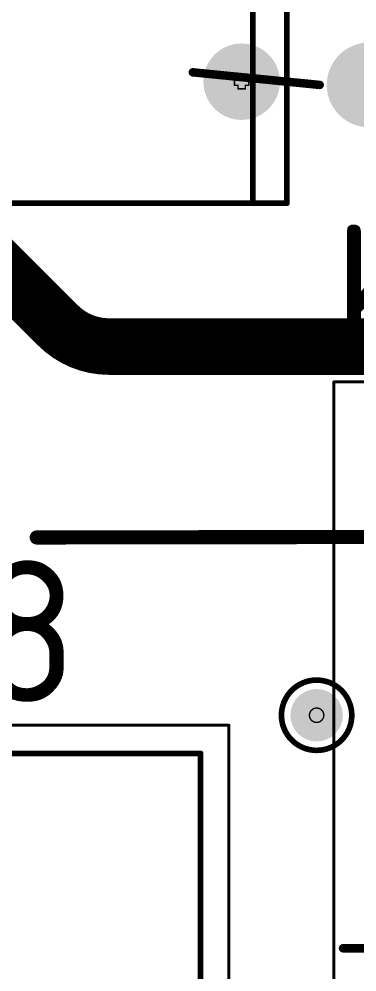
# Model space of a CAD drawing. Header units: millimetres. Extents: x 3219 to 51106, y -14166 to 2063.
# Drawn here: x 5550.1 to 5562.05, y 1917.75 to 1951.44 of the extents above; entities that cross this region are included whole.
import ezdxf

# ---------------------------------------------------------------- set-up
doc = ezdxf.new("R2010")
doc.units = ezdxf.units.MM
doc.layers.get('0').update_dxf_attribs({"lineweight": 53})
for name, color, linetype in [('Bottom Layer', 5, 'Continuous'), ('Bottom Solder', 6, 'Continuous'), ('Drill Drawing', 1, 'Continuous'), ('Mechanical 15', 56, 'Continuous'), ('Multi-Layer', 9, 'Continuous'), ('Top 3D Body', 76, 'Continuous'), ('Top Layer', 1, 'Continuous'), ('Top Overlay', 2, 'Continuous'), ('Top Solder', 216, 'Continuous')]:
    doc.layers.add(name, color=color, linetype=linetype)
doc.styles.add('GOST type B', font='GOST_B.TTF', dxfattribs={"height": 3.5})

# ---------------------------------------------------------------- blocks, each defined once
blk = doc.blocks.new('DAR71210TU_14')
at = {"layer": 'Mechanical 15'}
for points in [[(-5.6, -8.9, 0.1, 0.1, 0), (-5.6, 8.9, 0.1, 0.1, 0)], [(-5.6, -8.9, 0.1, 0.1, 0), (56.4, -8.9, 0.1, 0.1, 0)]]:
    blk.add_lwpolyline(points, format="xyseb", dxfattribs=at)
blk.add_lwpolyline([(-5.625, -8.9, 0.05, 0.05, 1), (-5.575, -8.9, 0.05, 0.05, 1)], format="xyseb", close=True, dxfattribs=at)
blk.add_lwpolyline([(-5.625, -8.9, 0.05, 0.05, 1), (-5.575, -8.9, 0.05, 0.05, 1)], format="xyseb", close=True, dxfattribs=at)
blk = doc.blocks.new('_______301421_021_21')
at = {"layer": 'Bottom Layer'}
h = blk.add_hatch(color=5, dxfattribs=at)
edge = h.paths.add_edge_path()
edge.add_arc((0, 0), 1.5, 0, 360)
at = {"layer": 'Multi-Layer'}
h = blk.add_hatch(color=9, dxfattribs=at)
edge = h.paths.add_edge_path()
edge.add_arc((0, 0), 1.5, 0, 360)
at = {"layer": 'Top Layer'}
h = blk.add_hatch(color=1, dxfattribs=at)
edge = h.paths.add_edge_path()
edge.add_arc((0, 0), 1.5, 0, 360)
blk = doc.blocks.new('R1_32_1__140_0210__62')
at = {"layer": 'Bottom Layer'}
h = blk.add_hatch(color=5, dxfattribs=at)
edge = h.paths.add_edge_path()
edge.add_arc((16.25, 0), 1.25, 0, 360)
at = {"layer": 'Bottom Solder'}
h = blk.add_hatch(color=6, dxfattribs=at)
edge = h.paths.add_edge_path()
edge.add_arc((16.25, 0), 1.352, 0, 360)
at = {"layer": 'Multi-Layer'}
h = blk.add_hatch(color=9, dxfattribs=at)
edge = h.paths.add_edge_path()
edge.add_arc((16.25, 0), 1.25, 0, 360)
at = {"layer": 'Top Layer'}
h = blk.add_hatch(color=1, dxfattribs=at)
edge = h.paths.add_edge_path()
edge.add_arc((16.25, 0), 1.25, 0, 360)
at = {"layer": 'Top Solder'}
h = blk.add_hatch(color=216, dxfattribs=at)
edge = h.paths.add_edge_path()
edge.add_arc((16.25, 0), 1.352, 0, 360)
at = {"layer": 'Top 3D Body'}
for points in [[(16.649, -4.295, 0.2, 0.2, 0), (16.649, 4.296, 0.2, 0.2, 0)], [(-16.649, -4.295, 0.2, 0.2, 0), (16.649, -4.295, 0.2, 0.2, 0)]]:
    blk.add_lwpolyline(points, format="xyseb", dxfattribs=at)
blk.add_lwpolyline([(16.599, -4.295, 0.1, 0.1, 1), (16.699, -4.295, 0.1, 0.1, 1)], format="xyseb", close=True, dxfattribs=at)
blk.add_lwpolyline([(16.599, -4.295, 0.1, 0.1, 1), (16.699, -4.295, 0.1, 0.1, 1)], format="xyseb", close=True, dxfattribs=at)
at = {"layer": 'Top Overlay'}
for points in [[(17.85, 4.296, 0.2, 0.2, 0), (17.85, -4.295, 0.2, 0.2, 0)], [(-17.85, -4.295, 0.2, 0.2, 0), (17.85, -4.295, 0.2, 0.2, 0)]]:
    blk.add_lwpolyline(points, format="xyseb", dxfattribs=at)
blk.add_lwpolyline([(17.8, -4.295, 0.1, 0.1, 1), (17.9, -4.295, 0.1, 0.1, 1)], format="xyseb", close=True, dxfattribs=at)
blk.add_lwpolyline([(17.8, -4.295, 0.1, 0.1, 1), (17.9, -4.295, 0.1, 0.1, 1)], format="xyseb", close=True, dxfattribs=at)
blk = doc.blocks.new('DAR71210TU_78')
at = {"layer": 'Mechanical 15'}
for points in [[(56.4, 8.9, 0.1, 0.1, 0), (56.4, -8.9, 0.1, 0.1, 0)], [(-5.6, -8.9, 0.1, 0.1, 0), (56.4, -8.9, 0.1, 0.1, 0)]]:
    blk.add_lwpolyline(points, format="xyseb", dxfattribs=at)
blk.add_lwpolyline([(56.375, -8.9, 0.05, 0.05, 1), (56.425, -8.9, 0.05, 0.05, 1)], format="xyseb", close=True, dxfattribs=at)
blk.add_lwpolyline([(56.375, -8.9, 0.05, 0.05, 1), (56.425, -8.9, 0.05, 0.05, 1)], format="xyseb", close=True, dxfattribs=at)
at = {"layer": 'Top 3D Body'}
for points in [[(55.4, 7.9, 0.1, 0.1, 0), (55.4, -7.9, 0.1, 0.1, 0)], [(-4.6, -7.9, 0.1, 0.1, 0), (55.4, -7.9, 0.1, 0.1, 0)]]:
    blk.add_lwpolyline(points, format="xyseb", dxfattribs=at)
blk.add_lwpolyline([(55.375, -7.9, 0.05, 0.05, 1), (55.425, -7.9, 0.05, 0.05, 1)], format="xyseb", close=True, dxfattribs=at)
blk.add_lwpolyline([(55.375, -7.9, 0.05, 0.05, 1), (55.425, -7.9, 0.05, 0.05, 1)], format="xyseb", close=True, dxfattribs=at)
at = {"layer": 'Top Overlay'}
for points in [[(55.4, 7.9, 0.2, 0.2, 0), (55.4, -7.9, 0.2, 0.2, 0)], [(-4.6, -7.9, 0.2, 0.2, 0), (55.4, -7.9, 0.2, 0.2, 0)]]:
    blk.add_lwpolyline(points, format="xyseb", dxfattribs=at)
blk.add_lwpolyline([(55.35, -7.9, 0.1, 0.1, 1), (55.45, -7.9, 0.1, 0.1, 1)], format="xyseb", close=True, dxfattribs=at)
blk.add_lwpolyline([(55.35, -7.9, 0.1, 0.1, 1), (55.45, -7.9, 0.1, 0.1, 1)], format="xyseb", close=True, dxfattribs=at)

msp = doc.modelspace()

# ---------------------------------------------------------------- hatches: boundary and pattern name
at = {"layer": 'Bottom Layer'}
h = msp.add_hatch(color=5, dxfattribs=at)
edge = h.paths.add_edge_path()
edge.add_arc((5560.621, 1926.823), 0.825, 0, 360)
at = {"layer": 'Bottom Solder'}
h = msp.add_hatch(color=6, dxfattribs=at)
edge = h.paths.add_edge_path()
edge.add_arc((5560.621, 1926.823), 0.927, 0, 360)
at = {"layer": 'Multi-Layer'}
h = msp.add_hatch(color=9, dxfattribs=at)
edge = h.paths.add_edge_path()
edge.add_arc((5560.621, 1926.823), 0.825, 0, 360)
at = {"layer": 'Top Layer'}
h = msp.add_hatch(color=1, dxfattribs=at)
edge = h.paths.add_edge_path()
edge.add_arc((5560.621, 1926.823), 0.825, 0, 360)
at = {"layer": 'Top Solder'}
h = msp.add_hatch(color=216, dxfattribs=at)
edge = h.paths.add_edge_path()
edge.add_arc((5560.621, 1926.823), 0.927, 0, 360)

# ---------------------------------------------------------------- linework, layer by layer
at = {"layer": 'Bottom Layer'}
for points in [[(5543.607, 1948.479, 2, 2, 0), (5551.485, 1940.602, 2, 2, 0)], [(5553.281, 1939.858, 2, 2, -0.198912), (5551.485, 1940.602, 2, 2, 0)], [(5553.281, 1939.858, 2, 2, 0), (5574.926, 1939.858, 2, 2, 0)]]:
    msp.add_lwpolyline(points, format="xyseb", dxfattribs=at)
for points in [[(5550.985, 1940.602, 1, 1, 1), (5551.985, 1940.602, 1, 1, 1)], [(5550.985, 1940.602, 1, 1, 1), (5551.985, 1940.602, 1, 1, 1)], [(5552.781, 1939.858, 1, 1, 1), (5553.781, 1939.858, 1, 1, 1)], [(5552.781, 1939.858, 1, 1, 1), (5553.781, 1939.858, 1, 1, 1)]]:
    msp.add_lwpolyline(points, format="xyseb", close=True, dxfattribs=at)
at = {"layer": 'Drill Drawing'}
for points in [[(5557.717, 1949.096, 0.0508, 0.0508, 0), (5557.717, 1949.35, 0.0508, 0.0508, 0)], [(5557.717, 1949.35, 0.0508, 0.0508, 0), (5557.844, 1949.35, 0.0508, 0.0508, 0)], [(5557.844, 1949.35, 0.0508, 0.0508, 0), (5557.844, 1949.477, 0.0508, 0.0508, 0)], [(5557.844, 1949.477, 0.0508, 0.0508, 0), (5558.098, 1949.477, 0.0508, 0.0508, 0)], [(5558.098, 1949.35, 0.0508, 0.0508, 0), (5558.098, 1949.477, 0.0508, 0.0508, 0)], [(5558.098, 1949.35, 0.0508, 0.0508, 0), (5558.225, 1949.35, 0.0508, 0.0508, 0)], [(5558.225, 1949.096, 0.0508, 0.0508, 0), (5558.225, 1949.35, 0.0508, 0.0508, 0)], [(5557.717, 1949.096, 0.0508, 0.0508, 0), (5557.844, 1949.096, 0.0508, 0.0508, 0)], [(5557.844, 1948.969, 0.0508, 0.0508, 0), (5557.844, 1949.096, 0.0508, 0.0508, 0)], [(5558.098, 1949.096, 0.0508, 0.0508, 0), (5558.225, 1949.096, 0.0508, 0.0508, 0)], [(5558.098, 1948.969, 0.0508, 0.0508, 0), (5558.098, 1949.096, 0.0508, 0.0508, 0)], [(5557.844, 1948.969, 0.0508, 0.0508, 0), (5558.098, 1948.969, 0.0508, 0.0508, 0)]]:
    msp.add_lwpolyline(points, format="xyseb", dxfattribs=at)
for points in [[(5557.704, 1949.35, 0.0254, 0.0254, 1), (5557.729, 1949.35, 0.0254, 0.0254, 1)], [(5557.704, 1949.35, 0.0254, 0.0254, 1), (5557.729, 1949.35, 0.0254, 0.0254, 1)], [(5557.831, 1949.477, 0.0254, 0.0254, 1), (5557.856, 1949.477, 0.0254, 0.0254, 1)], [(5557.831, 1949.477, 0.0254, 0.0254, 1), (5557.856, 1949.477, 0.0254, 0.0254, 1)], [(5557.831, 1949.35, 0.0254, 0.0254, 1), (5557.856, 1949.35, 0.0254, 0.0254, 1)], [(5557.831, 1949.35, 0.0254, 0.0254, 1), (5557.856, 1949.35, 0.0254, 0.0254, 1)], [(5558.085, 1949.477, 0.0254, 0.0254, 1), (5558.11, 1949.477, 0.0254, 0.0254, 1)], [(5558.085, 1949.477, 0.0254, 0.0254, 1), (5558.11, 1949.477, 0.0254, 0.0254, 1)], [(5558.085, 1949.35, 0.0254, 0.0254, 1), (5558.11, 1949.35, 0.0254, 0.0254, 1)], [(5558.085, 1949.35, 0.0254, 0.0254, 1), (5558.11, 1949.35, 0.0254, 0.0254, 1)], [(5558.212, 1949.35, 0.0254, 0.0254, 1), (5558.237, 1949.35, 0.0254, 0.0254, 1)], [(5558.212, 1949.35, 0.0254, 0.0254, 1), (5558.237, 1949.35, 0.0254, 0.0254, 1)], [(5557.704, 1949.096, 0.0254, 0.0254, 1), (5557.729, 1949.096, 0.0254, 0.0254, 1)], [(5557.704, 1949.096, 0.0254, 0.0254, 1), (5557.729, 1949.096, 0.0254, 0.0254, 1)], [(5557.831, 1949.096, 0.0254, 0.0254, 1), (5557.856, 1949.096, 0.0254, 0.0254, 1)], [(5557.831, 1949.096, 0.0254, 0.0254, 1), (5557.856, 1949.096, 0.0254, 0.0254, 1)], [(5558.085, 1949.096, 0.0254, 0.0254, 1), (5558.11, 1949.096, 0.0254, 0.0254, 1)], [(5558.085, 1949.096, 0.0254, 0.0254, 1), (5558.11, 1949.096, 0.0254, 0.0254, 1)], [(5558.212, 1949.096, 0.0254, 0.0254, 1), (5558.237, 1949.096, 0.0254, 0.0254, 1)], [(5558.212, 1949.096, 0.0254, 0.0254, 1), (5558.237, 1949.096, 0.0254, 0.0254, 1)], [(5557.831, 1948.969, 0.0254, 0.0254, 1), (5557.856, 1948.969, 0.0254, 0.0254, 1)], [(5557.831, 1948.969, 0.0254, 0.0254, 1), (5557.856, 1948.969, 0.0254, 0.0254, 1)], [(5558.085, 1948.969, 0.0254, 0.0254, 1), (5558.11, 1948.969, 0.0254, 0.0254, 1)], [(5558.085, 1948.969, 0.0254, 0.0254, 1), (5558.11, 1948.969, 0.0254, 0.0254, 1)], [(5560.875, 1926.823, 0.0508, 0.0508, 1), (5560.367, 1926.823, 0.0508, 0.0508, 1)], [(5560.354, 1926.823, 0.0254, 0.0254, 1), (5560.379, 1926.823, 0.0254, 0.0254, 1)], [(5560.862, 1926.823, 0.0254, 0.0254, 1), (5560.887, 1926.823, 0.0254, 0.0254, 1)]]:
    msp.add_lwpolyline(points, format="xyseb", close=True, dxfattribs=at)
at = {"layer": 'Top Overlay'}
for points in [[(5556.248, 1949.554, 0.3, 0.3, 0), (5560.729, 1949.108, 0.3, 0.3, 0)], [(5550.729, 1933.108, 0.5, 0.5, 0), (5568.029, 1933.133, 0.5, 0.5, 0)], [(5561.554, 1918.583, 0.3, 0.3, 0), (5578.779, 1918.583, 0.3, 0.3, 0)]]:
    msp.add_lwpolyline(points, format="xyseb", dxfattribs=at)
for points in [[(5556.173, 1949.554, 0.15, 0.15, 1), (5556.323, 1949.554, 0.15, 0.15, 1)], [(5560.654, 1949.108, 0.15, 0.15, 1), (5560.804, 1949.108, 0.15, 0.15, 1)], [(5550.604, 1933.108, 0.25, 0.25, 1), (5550.854, 1933.108, 0.25, 0.25, 1)], [(5561.864, 1926.823, 0.2, 0.2, 1), (5559.378, 1926.823, 0.2, 0.2, 1)], [(5559.328, 1926.823, 0.1, 0.1, 1), (5559.428, 1926.823, 0.1, 0.1, 1)], [(5561.814, 1926.823, 0.1, 0.1, 1), (5561.914, 1926.823, 0.1, 0.1, 1)], [(5561.479, 1918.583, 0.15, 0.15, 1), (5561.629, 1918.583, 0.15, 0.15, 1)]]:
    msp.add_lwpolyline(points, format="xyseb", close=True, dxfattribs=at)

# ---------------------------------------------------------------- block references
for name, p in [('R1_32_1__140_0210__62', (5541.721, 1949.223)), ('_______301421_021_21', (5562.479, 1949.108))]:
    msp.add_blockref(name, p)
for name, p, rotation in [('DAR71210TU_14', (5570.129, 1933.008), 270), ('DAR71210TU_78', (5548.621, 1870.073), 90)]:
    msp.add_blockref(name, p, dxfattribs=dict(rotation=rotation))

# ---------------------------------------------------------------- texts
at = {"layer": 'Top Overlay', "style": 'GOST type B'}
for s, p in [('K15', (5561.183, 1939.174)), ('K18', (5542.262, 1927.285))]:
    msp.add_text(s, height=5, dxfattribs=at).set_placement(p)

doc.saveas('drawing.dxf')
